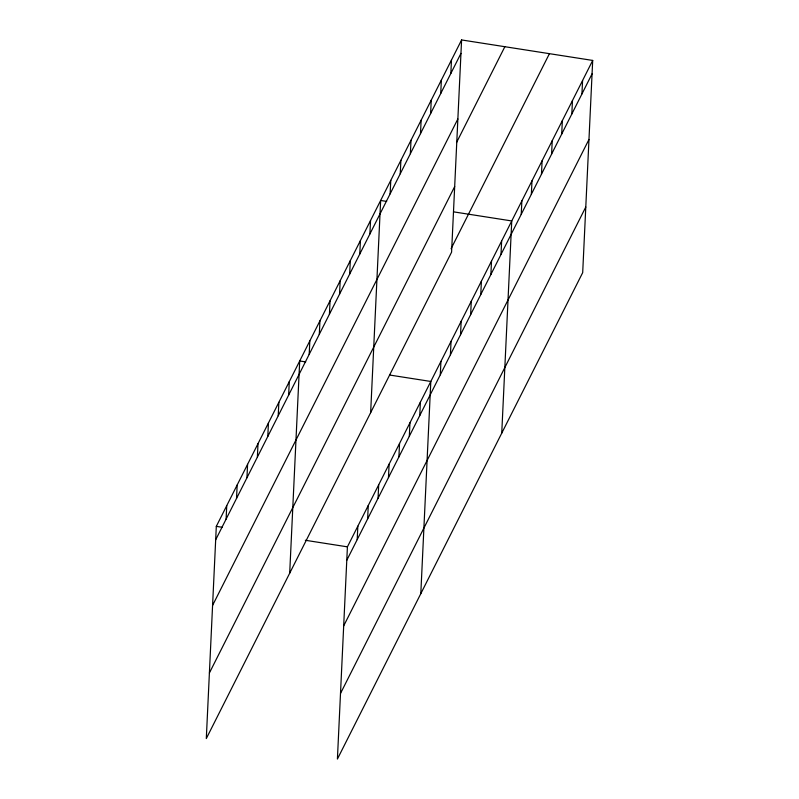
<?xml version="1.0" encoding="UTF-8"?>
<svg xmlns="http://www.w3.org/2000/svg" width="799" height="799" viewBox="0 0 799 799"><rect width="100%" height="100%" fill="white"/><g stroke="black" fill="none" stroke-linecap="round" stroke-linejoin="round"><path stroke-width="1.2" d="M461.592 39.95L216.309 526.361L206.302 738.566L451.585 252.154L461.592 39.95L592.698 60.434L582.691 272.639L337.408 759.05L347.415 546.846L592.698 60.434M226.107 519.12L226.736 505.687M236.524 498.456L237.163 485.013M246.951 477.782L247.58 464.339M257.378 457.108L258.007 443.675M267.805 436.434L268.434 423.001M278.222 415.76L278.861 402.326M288.649 395.086L289.288 381.652M289.697 573.193L299.705 360.978L305.717 361.917M309.193 354.357L309.822 340.913M319.31 334.292L319.94 320.848M329.428 314.227L330.057 300.784M339.545 294.162L340.184 280.719M349.662 274.097L350.302 260.664M359.78 254.032L360.419 240.599M369.897 233.967L370.536 220.534M357.203 539.605L357.842 526.171M370.646 412.674L380.654 200.469L386.656 201.408M367.63 518.931L368.259 505.497M390.132 193.837L390.771 180.404M378.057 498.256L378.686 484.823M400.249 173.773L400.888 160.339M388.474 477.592L389.113 464.149M410.366 153.708L411.006 140.274M398.901 456.918L399.54 443.475M420.494 133.643L421.123 120.21M409.328 436.244L409.957 422.811M430.611 113.578L431.24 100.145M419.755 415.57L420.384 402.137M440.728 93.513L441.358 80.08M420.803 593.667L430.811 381.463L389.952 375.081M450.846 73.448L451.475 60.015M440.289 374.831L440.928 361.398M450.416 354.766L451.045 341.333M460.534 334.701L461.163 321.268M470.651 314.636L471.28 301.203M480.768 294.571L481.398 281.138M490.886 274.506L491.515 261.073M501.003 254.442L501.632 241.008M501.742 433.158L511.75 220.943L454.032 211.925M521.238 214.322L521.867 200.879M531.355 194.257L531.984 180.814M541.472 174.192L542.102 160.749M551.59 154.127L552.229 140.684M561.707 134.062L562.346 120.629M571.824 113.997L572.464 100.564M581.942 93.932L582.581 80.499M215.68 539.794L460.963 53.383M212.584 605.392L457.867 118.981M456.519 142.572L504.858 46.712M209.398 672.978L454.681 186.567M451.065 248.739L549.432 53.673M346.776 560.279L592.059 73.868M343.69 625.877L588.973 139.465M340.504 693.452L585.787 207.041M216.309 526.361L222.322 527.3M305.348 540.274L347.415 546.846"/></g></svg>
